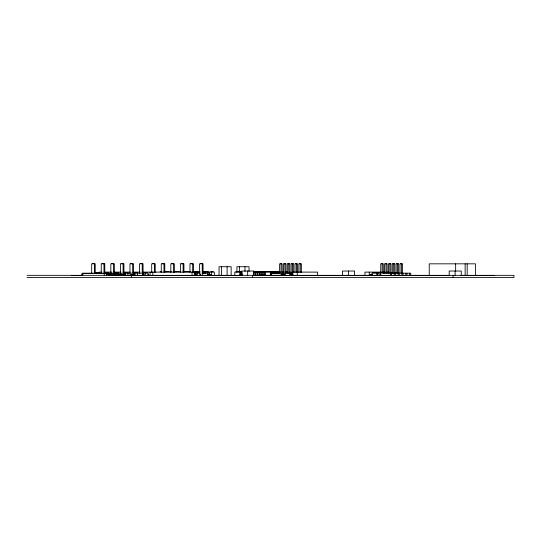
<?xml version="1.0" encoding="UTF-8"?>
<svg xmlns="http://www.w3.org/2000/svg" width="541" height="541" viewBox="0 0 541 541"><rect width="100%" height="100%" fill="white"/><g stroke="black" fill="none" stroke-linecap="round" stroke-linejoin="round"><path stroke-width="0.81" d="M290.355 274.483L290.355 275.342L290.355 274.483L293.127 274.483M369.746 275.342L369.746 274.483L372.519 274.483L372.519 275.342M240.008 274.909C239.589 275.714 241.151 274.26 242.111 274.909M259.565 275.342L259.565 274.909L265.719 274.909M264.211 275.126L264.292 275.126M142.716 275.288L142.702 274.51M210.023 275.126L209.874 275.126M143.629 274.747L144.224 274.612L143.967 275.342M124.565 274.483L124.207 274.909L124.565 275.342L124.93 274.909L124.565 274.483L124.964 274.51M134.134 274.483L133.769 274.909L134.134 275.342L134.499 274.909L134.134 274.483L134.533 274.51M147.984 274.909L148.349 274.483L148.707 274.909L148.349 275.342M194.239 275.342L194.604 274.909L196.2 274.909L195.842 275.342L195.477 274.909L195.842 274.483L196.2 274.909M207.561 275.342L211.146 275.126M241.124 275.126L241.523 275.126M379.735 275.308L379.735 274.51M416.32 275.558L417.05 275.558M415.481 275.342L414.677 275.342M283.031 274.51L282.686 274.909L283.031 275.308M200.156 275.308L200.535 274.909L200.156 274.51M92.457 263.508L93.093 263.508M93.816 263.508L94.452 263.508M102.026 263.508L102.662 263.508M103.378 263.508L104.021 263.508M111.595 263.508L112.23 263.508M112.947 263.508L113.59 263.508M121.164 263.508L121.799 263.508M122.516 263.508L123.159 263.508M130.733 263.508L131.368 263.508M132.085 263.508L132.721 263.508M140.295 263.508L140.937 263.508M141.654 263.508L142.29 263.508M152.454 263.508L153.096 263.508M153.813 263.508L154.449 263.508M162.023 263.508L162.665 263.508M163.382 263.508L164.018 263.508M171.592 263.508L172.227 263.508M172.951 263.508L173.587 263.508M181.161 263.508L181.796 263.508M182.52 263.508L183.156 263.508M190.73 263.508L191.365 263.508M192.089 263.508L192.724 263.508M200.298 263.508L200.934 263.508M201.658 263.508L202.293 263.508M280.285 263.508L281.476 263.508M284.133 263.508L285.323 263.508M287.981 263.508L289.171 263.508M291.829 263.508L293.019 263.508M295.677 263.508L296.867 263.508M299.525 263.508L300.715 263.508M381.398 263.508L382.595 263.508M385.246 263.508L386.436 263.508M389.094 263.508L390.284 263.508M392.942 263.508L394.132 263.508M396.79 263.508L397.98 263.508M400.638 263.508L401.828 263.508M160.122 271.697L161.516 271.697M165.032 271.697L169.117 271.697M169.948 271.697L171.226 271.697M174.858 271.697L178.936 271.697M179.768 271.697L180.336 271.697M184.677 271.697L188.762 271.697M189.587 271.697L190.155 271.697M194.496 271.697L198.581 271.697M199.406 271.697L199.974 271.697M202.645 271.697L203.49 271.697M204.322 271.697L208.4 271.697M210.665 271.697L213.31 271.697M235.917 271.697L237.316 271.697M238.074 271.697L239.521 271.697M240.224 271.697L241.671 271.697M253.377 271.697L254.77 271.697M255.305 271.697L256.928 271.697M257.455 271.697L259.078 271.697M259.612 271.697L261.235 271.697M261.763 271.697L263.413 271.697M263.92 271.697L265.543 271.697M266.125 271.697L267.822 271.697M268.404 271.697L270.027 271.697M270.554 271.697L272.177 271.697M272.711 271.697L274.355 271.697M274.862 271.697L276.485 271.697M277.066 271.697L278.642 271.697M279.345 271.697L280.089 271.697M282.192 271.697L282.95 271.697M285.858 271.697L287.257 271.697M101.525 272.109L99.436 272.109L99.436 273.726M104.494 272.109L111.5 272.109M113.779 272.109L120.785 272.109M123.314 272.109L130.063 272.109M133.187 272.109L140.193 272.109M142.256 272.109L200.19 272.109M202.354 272.109L209.441 272.109L209.441 275.342M253.418 272.109L280.285 272.109M282.253 272.109L284.066 272.109M285.905 272.109L287.589 272.109M289.739 272.109L290.531 272.109M381.479 272.109L364.965 272.109L364.965 275.342M382.886 272.109L385.327 272.109M386.761 272.109L388.911 272.109M95.865 272.542L99.172 272.542M105.319 272.542L108.626 272.542M115.003 272.542L118.303 272.542M124.572 272.542L127.872 272.542M134.141 272.542L137.441 272.542M143.703 272.542L147.01 272.542M195.578 272.542L198.885 272.542M285.756 272.542L287.697 272.542M288.177 272.542L291.545 272.542M292.025 272.542L292.992 272.542M372.763 272.542L374.697 272.542M375.177 272.542L378.544 272.542M379.025 272.542L381.162 272.542M382.872 272.542L385.009 272.542M386.998 272.542L388.81 272.542M390.866 272.542L392.617 272.542M394.666 272.542L396.289 272.542M113.901 273.191L123.105 273.191L123.105 263.825M123.47 273.191L132.673 273.191L132.673 263.825M133.039 273.191L142.242 273.191L142.242 263.825M194.287 273.191L199.981 273.191L199.981 275.342M202.726 273.191L207.812 273.191L207.812 275.342M280.17 273.191L271.372 273.191L271.372 275.342M281.807 273.191L284.018 273.191M284.972 273.191L292.992 273.191M380.898 273.191L371.978 273.191L371.978 275.342M82.793 273.401L83.652 273.401M83.767 273.401L84.626 273.401M84.734 273.401L85.6 273.401M85.708 273.401L90.117 273.401M90.225 273.401L91.091 273.401M91.199 273.401L92.058 273.401M92.166 273.401L93.032 273.401M95.568 273.401L96.426 273.401M96.535 273.401L97.4 273.401M97.508 273.401L98.367 273.401M98.482 273.401L102.891 273.401M103 273.401L103.858 273.401M103.967 273.401L104.832 273.401M104.94 273.401L105.799 273.401M107.219 273.401L108.085 273.401M108.193 273.401L109.052 273.401M109.167 273.401L110.026 273.401M110.134 273.401L114.543 273.401M114.658 273.401L115.517 273.401M115.625 273.401L116.491 273.401M116.599 273.401L117.458 273.401M83.226 273.942L81.671 273.942L81.671 275.342M106.104 273.942L118.58 273.942L118.58 275.342M106.584 274.267L113.624 273.942M114.827 274.267L117.174 273.942M120.846 274.483L125.025 274.483M130.875 274.483L135.054 274.483M195.842 274.483L194.239 274.483L194.604 274.909M281.915 274.483L285.161 274.483M121.448 274.909L125.627 274.909M129.806 274.909L134.824 274.909M207.331 274.909L210.963 274.909M281.773 274.909L283.396 274.909M290.206 274.909L292.979 274.909M369.604 274.909L372.377 274.909M239.934 275.126L242.469 275.126M259.491 275.126L265.408 275.126M27.05 275.342L513.95 275.342L513.95 277.492L27.05 277.492M71.412 275.558L82.117 275.558M242.212 275.558L108.937 275.342M253.459 275.558L449.314 275.558M460.885 275.558L494.589 275.558M393.638 275.342L394.078 275.558M388.276 275.342L388.695 275.558M377.354 275.342L377.462 274.605M475.404 275.342L475.404 263.825L429.236 263.825L429.236 275.342M467.187 263.825L467.187 275.342M465.132 263.825L465.132 275.342M461.263 275.342L461.263 271.034L449.206 271.034L449.206 275.342M455.644 263.825L455.644 271.23M455.123 271.034L455.123 275.342M453.101 275.342L453.101 277.492M410.747 275.342L410.747 273.191L382.162 273.191L382.162 263.825M409.652 273.191L409.652 275.342M406.9 273.191L406.9 275.342M405.804 273.191L405.804 275.342M403.052 273.191L403.052 275.342M402.49 273.191L402.49 263.825L399.982 263.825L399.982 273.191M401.956 273.191L401.956 275.342M401.395 263.825L401.395 273.191M399.204 273.191L399.204 275.342M398.643 273.191L398.643 263.825L396.134 263.825L396.134 273.191M398.108 273.191L398.108 275.342M397.554 263.825L397.554 273.191M395.356 273.191L395.356 275.342M394.795 273.191L394.795 263.825L392.286 263.825L392.286 273.191M394.261 273.191L394.261 275.342M393.706 263.825L393.706 273.191M391.508 273.191L391.508 275.342M390.947 273.191L390.947 263.825L388.438 263.825L388.438 273.191M390.413 273.191L390.413 275.342M389.858 263.825L389.858 273.191M387.099 273.191L387.099 263.825L384.59 263.825L384.59 273.191M386.01 263.825L386.01 273.191M383.251 273.191L383.251 263.825L380.742 263.825L380.742 275.342M380.661 273.191L380.661 274.625M377.902 273.191L377.902 274.625M376.813 273.191L376.813 275.342M369.266 272.109L369.266 275.342M354.571 275.342L354.571 271.034L342.514 271.034L342.514 275.342M348.431 271.034L348.431 275.342M317.635 275.342L317.635 272.109L292.438 272.109L292.438 275.342M301.371 272.407L301.371 263.825L298.862 263.825L298.862 272.407M300.282 263.825L300.282 272.407M297.523 272.407L297.523 263.825L295.014 263.825L295.014 272.407M297.273 272.109L297.273 275.342M296.434 263.825L296.434 272.407M293.675 272.407L293.675 263.825L291.166 263.825L291.166 273.191M292.586 263.825L292.586 273.191M290.902 273.191L290.902 274.625M289.807 275.342L289.827 263.825L287.318 263.825L287.318 273.191M288.738 263.825L288.738 273.191M285.979 273.191L285.979 263.825L283.47 263.825L283.47 273.191M284.891 263.825L284.972 275.342M283.281 272.109L283.281 273.726M282.132 275.342L282.132 263.825L279.623 263.825L279.623 273.191M281.043 263.825L281.043 275.342M279.758 272.109L279.758 273.726M278.973 272.109L278.973 273.726M277.601 272.109L277.601 273.726M276.816 272.109L276.816 273.726M275.45 272.109L275.45 273.726M274.666 272.109L274.666 273.726M273.293 272.109L273.293 273.726M272.508 272.109L272.508 273.726M271.142 272.109L271.142 275.342M270.358 272.109L270.358 275.342M265.306 272.109L265.306 275.342M264.502 272.109L264.502 275.342M263.717 272.109L263.717 275.342M262.351 272.109L262.351 275.342M261.567 272.109L261.567 275.342M260.194 272.109L260.194 275.342M259.41 272.109L259.41 275.342M258.043 272.109L258.043 275.342M257.259 272.109L257.259 275.342M255.886 272.109L255.886 275.342M255.102 272.109L255.102 275.342M253.736 272.109L253.736 275.342L253.803 271.034L241.746 271.034L241.746 275.342M252.491 275.342L252.491 277.492M249.022 271.426L249.022 266.727L236.924 266.727L236.924 272.211M247.663 271.034L247.663 275.342M244.965 266.727L244.965 271.426M242.003 275.342L242.003 272.109L234.801 272.109L234.801 275.342M240.637 272.109L240.637 275.342M239.852 272.109L239.852 275.342M239.406 266.727L239.406 272.211M231.156 275.342L231.156 266.727L219.051 266.727L219.051 275.342M227.098 266.727L227.098 275.342M221.533 266.727L221.533 275.342M214.351 275.342L214.351 272.109L209.631 272.109L209.631 275.342M211.45 272.109L211.45 275.342M208.001 272.109L208.001 275.342M205.1 272.109L205.1 273.726M203.281 272.109L203.281 273.726M203.091 273.726L203.058 263.825L199.528 263.825L199.528 273.191M202.246 263.825L202.246 275.342M197.195 273.191L197.195 275.342M195.281 272.109L195.281 273.726M194.828 272.109L194.828 275.342M193.495 272.407L193.495 263.825L189.959 263.825L189.959 272.407M192.677 263.825L192.677 272.407M192.041 272.109L192.041 275.342M183.926 272.407L183.926 263.825L180.39 263.825L180.39 272.407M183.108 263.825L183.108 272.407M174.358 272.407L174.358 263.825L170.828 263.825L170.828 272.407M173.539 263.825L173.539 272.407M164.789 272.407L164.789 263.825L161.259 263.825L161.259 272.407M163.97 263.825L163.97 272.407M155.22 272.407L155.22 263.825L151.69 263.825L151.69 272.407M154.401 263.825L154.401 272.407M152.846 272.109L152.846 275.342M150.06 272.109L150.06 275.342M148.106 275.342L148.106 273.191L142.608 273.191L142.608 274.625M145.326 273.191L145.326 275.342M143.061 275.342L143.061 263.825L139.531 263.825L139.531 273.191M137.488 273.191L137.488 275.342M134.777 273.191L134.777 275.342M133.492 274.625L133.492 263.825L129.962 263.825L129.962 273.191M131.47 275.342L131.47 277.492M127.919 273.191L127.919 275.342M125.208 273.191L125.208 275.342M123.923 274.625L123.923 263.825L120.393 263.825L120.393 273.191M121.766 275.342L121.766 274.267L119.257 274.267L119.257 275.342M118.351 273.191L118.351 274.625M117.424 273.942L117.424 275.342M115.03 273.942L115.03 275.342M114.354 273.191L114.354 263.825L110.824 263.825L110.824 273.191M113.874 273.942L113.874 275.342M113.536 263.825L113.536 273.191L82.692 273.191L82.692 275.342M106.563 273.191L106.563 275.342M104.785 273.191L104.785 263.825L101.255 263.825L101.255 273.191M104.244 273.191L104.244 275.342M103.973 263.825L103.973 273.191M95.216 273.191L95.216 263.825L91.686 263.825L91.686 273.191M94.404 263.825L94.404 273.191M240.42 274.909L240.42 275.342L240.42 274.909M260.796 274.909L260.796 275.342L260.796 274.909"/></g></svg>
